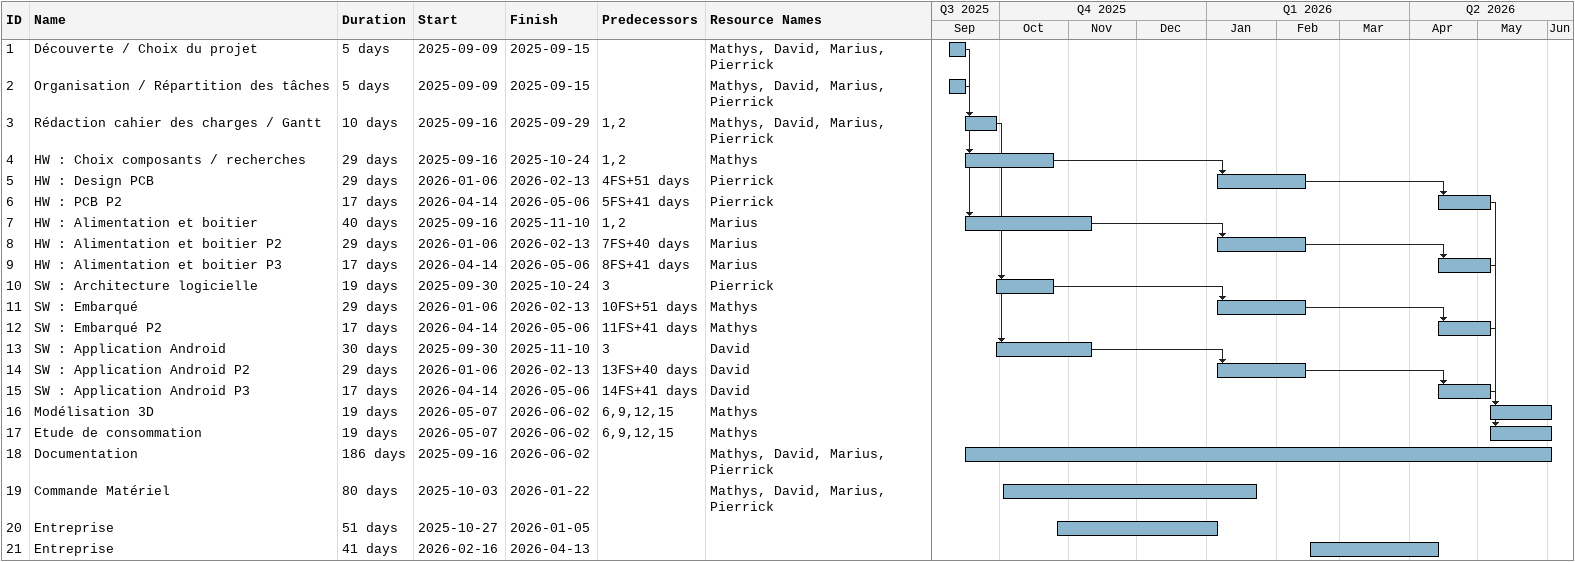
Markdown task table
| ID | Task | Duration | Start | Finish | Predecessors | Resources |
|---|---|---|---|---|---|---|
| 1 | Découverte / Choix du projet | 5d | 2025-09-09 | 2025-09-15 |  | Mathys, David, Marius, Pierrick |
| 2 | Organisation / Répartition des tâches | 5d | 2025-09-09 | 2025-09-15 |  | Mathys, David, Marius, Pierrick |
| 3 | Rédaction cahier des charges / Gantt | 10d | 2025-09-16 | 2025-09-29 | 1, 2 | Mathys, David, Marius, Pierrick |
| 4 | HW : Choix composants / recherches | 29d | 2025-09-16 | 2025-10-24 | 1, 2 | Mathys |
| 5 | HW : Design PCB | 29d | 2026-01-06 | 2026-02-13 | 4FS+51d | Pierrick |
| 6 | HW : PCB P2 | 17d | 2026-04-14 | 2026-05-06 | 5FS+41d | Pierrick |
| 7 | HW : Alimentation et boitier | 40d | 2025-09-16 | 2025-11-10 | 1, 2 | Marius |
| 8 | HW : Alimentation et boitier P2 | 29d | 2026-01-06 | 2026-02-13 | 7FS+40d | Marius |
| 9 | HW : Alimentation et boitier P3 | 17d | 2026-04-14 | 2026-05-06 | 8FS+41d | Marius |
| 10 | SW : Architecture logicielle | 19d | 2025-09-30 | 2025-10-24 | 3 | Pierrick |
| 11 | SW : Embarqué | 29d | 2026-01-06 | 2026-02-13 | 10FS+51d | Mathys |
| 12 | SW : Embarqué P2 | 17d | 2026-04-14 | 2026-05-06 | 11FS+41d | Mathys |
| 13 | SW : Application Android | 30d | 2025-09-30 | 2025-11-10 | 3 | David |
| 14 | SW : Application Android P2 | 29d | 2026-01-06 | 2026-02-13 | 13FS+40d | David |
| 15 | SW : Application Android P3 | 17d | 2026-04-14 | 2026-05-06 | 14FS+41d | David |
| 16 | Modélisation 3D | 19d | 2026-05-07 | 2026-06-02 | 6, 9, 12, 15 | Mathys |
| 17 | Etude de consommation | 19d | 2026-05-07 | 2026-06-02 | 6, 9, 12, 15 | Mathys |
| 18 | Documentation | 186d | 2025-09-16 | 2026-06-02 |  | Mathys, David, Marius, Pierrick |
| 19 | Commande Matériel | 80d | 2025-10-03 | 2026-01-22 |  | Mathys, David, Marius, Pierrick |
| 20 | Entreprise | 51d | 2025-10-27 | 2026-01-05 |  |  |
| 21 | Entreprise | 41d | 2026-02-16 | 2026-04-13 |  |  |
